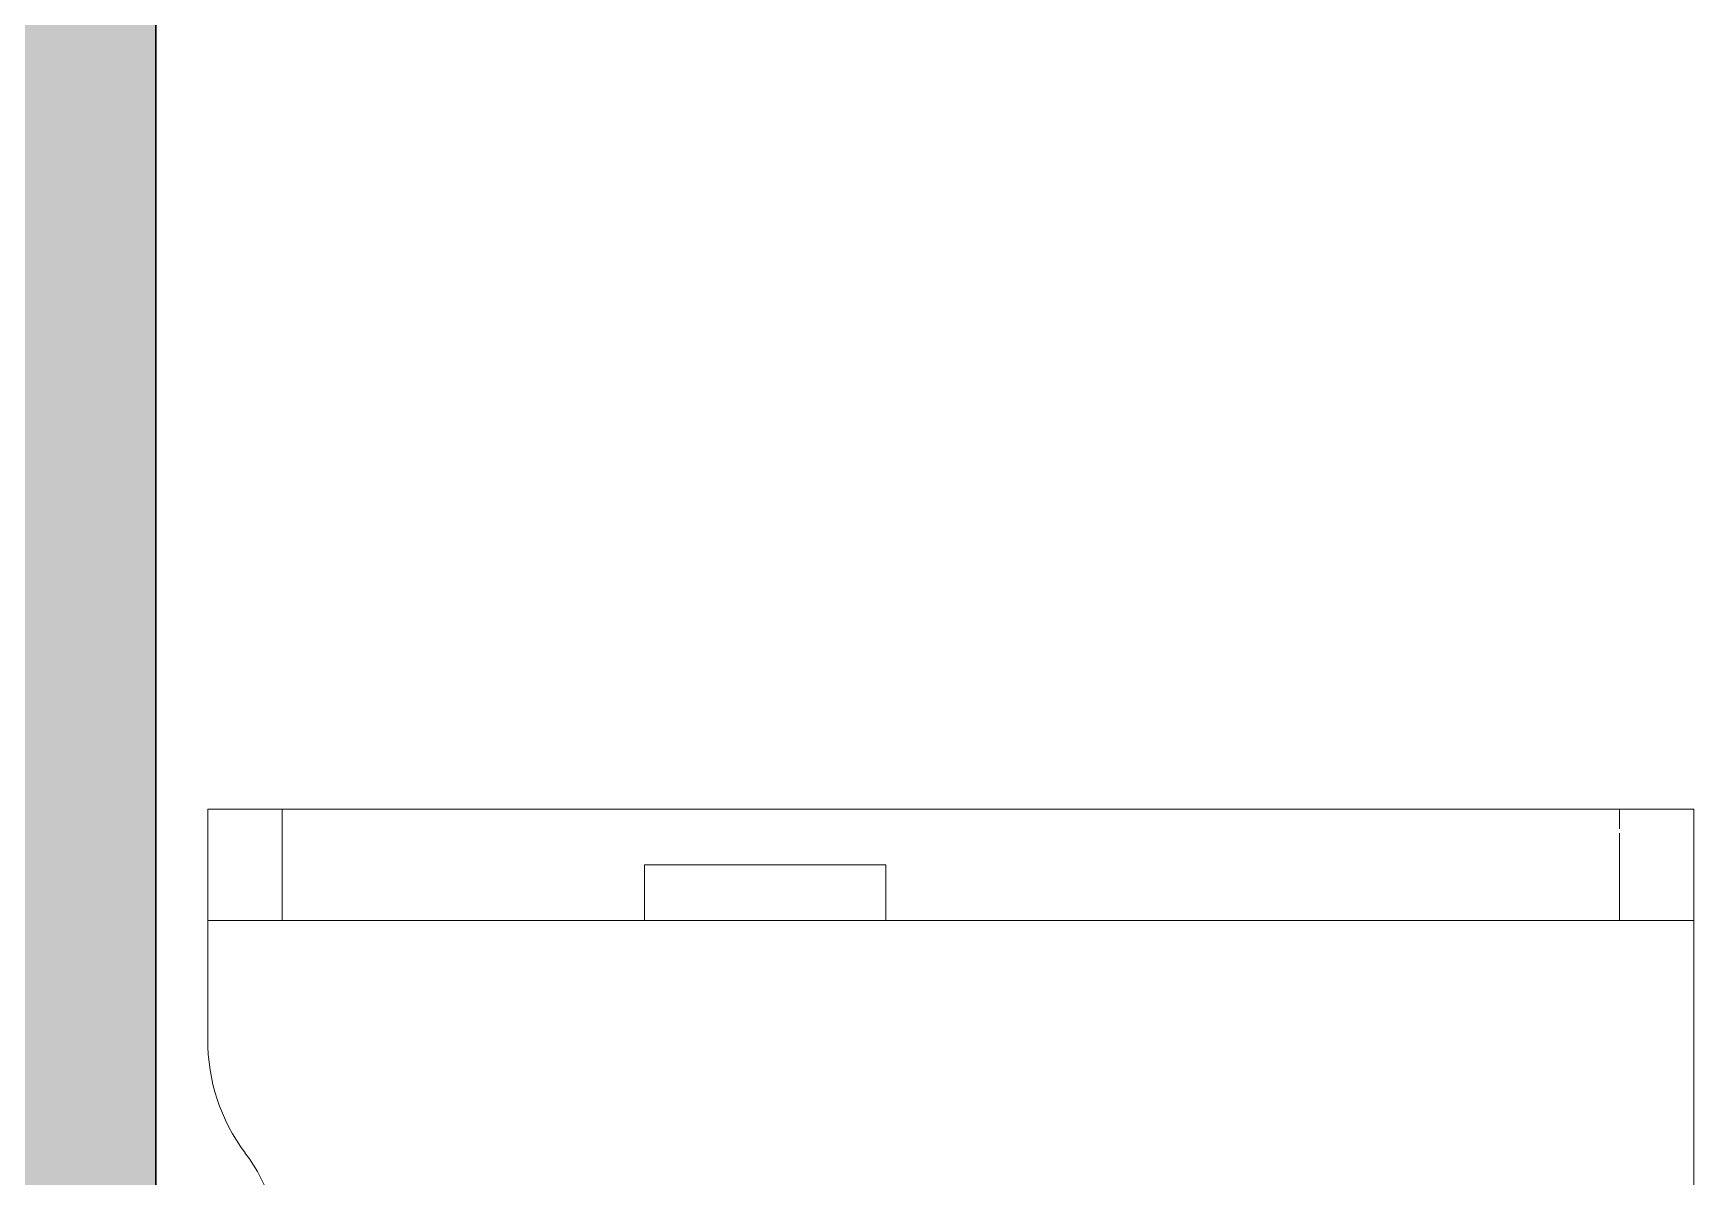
# Model space of a CAD drawing. Header units: millimetres. Extents: x 155927 to 295199, y -4084 to 97293.
# Drawn here: x 175587 to 176481, y 10785 to 11400 of the extents above; entities that cross this region are included whole.
import ezdxf

# ---------------------------------------------------------------- set-up
doc = ezdxf.new("R2010")
doc.units = ezdxf.units.MM
doc.header["$MEASUREMENT"] = 0
for name, color, linetype, lineweight in [('A-WALL-PATT', 7, 'CONTINUOUS', 9), ('I-FURN', 8, 'CONTINUOUS', 9), ('I-WALL', 7, 'CONTINUOUS', 9)]:
    doc.layers.add(name, color=color, linetype=linetype, lineweight=lineweight)

msp = doc.modelspace()

# ---------------------------------------------------------------- hatches: boundary and pattern name
at = {"layer": 'A-WALL-PATT'}
msp.add_hatch(color=256, dxfattribs=at).paths.add_polyline_path([(175550.83, 9369.61), (175652.83, 9369.61), (175652.83, 13505.61), (175550.83, 13505.61), (175550.83, 9692.73)], flags=0)

# ---------------------------------------------------------------- linework, layer by layer
at = {"layer": 'I-FURN'}
for p, q in [((175720.83, 10982.71), (175680.83, 10982.71)), ((175680.83, 10982.71), (176480.83, 10982.71)), ((175680.83, 10922.71), (175680.83, 10982.71)), ((175680.83, 10922.71), (175680.83, 10982.71)), ((175680.83, 10982.71), (175680.83, 10858.82)), ((176480.83, 10982.71), (175680.83, 10982.71)), ((175680.83, 10982.71), (176480.83, 10982.71)), ((175680.83, 10858.82), (175680.83, 10982.71)), ((176440.83, 10982.71), (175720.83, 10982.71)), ((175720.83, 10922.71), (175720.83, 10982.71)), ((175720.83, 10922.71), (175720.83, 10982.71)), ((176480.83, 10982.71), (176440.83, 10982.71)), ((176440.83, 10972.13), (176440.83, 10982.71)), ((176440.83, 10972.13), (176440.83, 10982.71)), ((176480.83, 10922.71), (176480.83, 10982.71)), ((176480.83, 10982.71), (176480.83, 10922.71)), ((176480.83, 9382.71), (176480.83, 10982.71)), ((176480.83, 10982.71), (176480.83, 9382.71)), ((176440.83, 10922.71), (176440.83, 10969.81)), ((176440.83, 10922.71), (176440.83, 10969.81)), ((175915.83, 10922.71), (175915.83, 10952.71)), ((175915.83, 10952.71), (176045.83, 10952.71)), ((175915.83, 10922.71), (175915.83, 10952.71)), ((176045.83, 10952.71), (175915.83, 10952.71)), ((176045.83, 10922.71), (176045.83, 10952.71)), ((176045.83, 10952.71), (176045.83, 10922.71)), ((175915.83, 10922.71), (175680.83, 10922.71)), ((175680.83, 10922.71), (175720.83, 10922.71)), ((175720.83, 10922.71), (176440.83, 10922.71)), ((176045.83, 10922.71), (175915.83, 10922.71)), ((176480.83, 10922.71), (176045.83, 10922.71)), ((176440.83, 10922.71), (176480.83, 10922.71))]:
    msp.add_line(p, q, dxfattribs=at)
for centre, radius, start, end in [((175780.86, 10857.73), 100.03, 179.37439, 216.8699), ((175780.86, 10857.73), 100.03, 179.37439, 216.8699), ((175620.83, 10737.71), 100, 0, 36.8699), ((175620.83, 10737.71), 100, 0, 36.8699)]:
    msp.add_arc(centre, radius, start, end, dxfattribs=at)
at = {"layer": 'I-WALL', "lineweight": 30}
msp.add_line((175652.83, 9369.61), (175652.83, 13505.61), dxfattribs=at)

doc.saveas('drawing.dxf')
